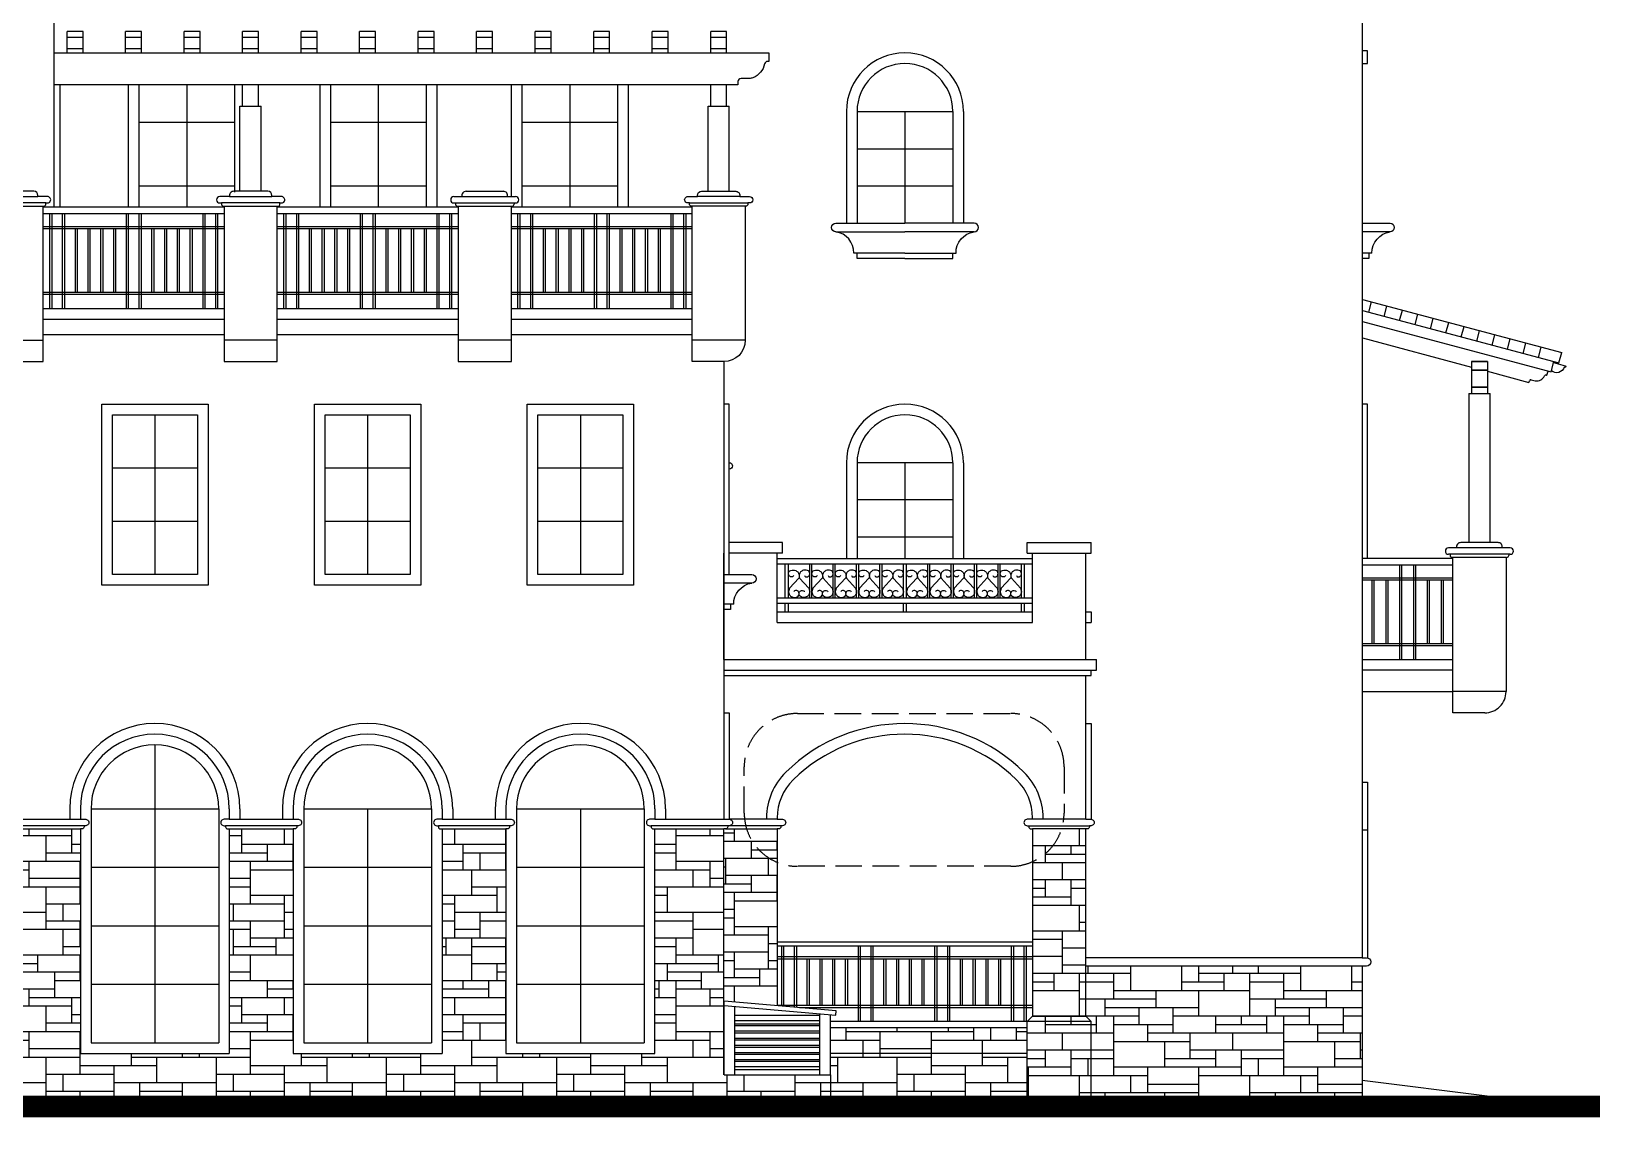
# Model space of a CAD drawing. Extents: x -34815 to 81416, y -425322 to 67478.
# Drawn here: x 20912 to 35754, y -340615 to -330415 of the extents above; entities that cross this region are included whole.
import ezdxf

# ---------------------------------------------------------------- set-up
doc = ezdxf.new("R2010")
doc.units = 0
doc.header["$LTSCALE"] = 1000
doc.header["$MEASUREMENT"] = 0
doc.linetypes.add('DASH', pattern=[0.35, 0.25, -0.1])
for name, color, linetype in [('PUB_HATCH', 8, 'Continuous'), ('STAIR', 4, 'Continuous'), ('WINDOW', 4, 'Continuous')]:
    doc.layers.add(name, color=color, linetype=linetype)
doc.layers.add('WALL', color=2, linetype='Continuous', lineweight=25)
pattern_1 = [(7e-15, (200683, -300142.8), (0, 1600), [1200, -400]), (7e-15, (200683, -300062.8), (0, 1600), [-480, 480, -240, 400]), (7e-15, (200683, -299982.8), (0, 1600), [-720, 880]), (7e-15, (200683, -299902.8), (0, 1600), [720, -880]), (7e-15, (200683, -299822.8), (0, 1600), [-320, 1280]), (7e-15, (200683, -299742.8), (0, 1600), [560, -400, 480, -160]), (7e-15, (201243, -299662.8), (0, 1600), [1280, -320]), (7e-15, (200603, -299582.8), (0, 1600), [880, -720]), (7e-15, (200363, -299502.8), (0, 1600), [720, -880]), (7e-15, (200683, -299422.8), (0, 1600), [1280, -320]), (7e-15, (200683, -299342.8), (0, 1600), [-640, 400, -240, 320]), (7e-15, (201483, -299262.8), (0, 1600), [960, -640]), (7e-15, (200843, -299182.8), (0, 1600), [640, -320, 240, -400]), (7e-15, (201163, -299102.8), (0, 1600), [640, -240, 400, -320]), (7e-15, (201803, -299022.8), (0, 1600), [960, -640]), (7e-15, (201163, -298942.8), (0, 1600), [640, -960]), (7e-15, (201483, -298862.8), (0, 1600), [720, -880]), (7e-15, (201483, -298782.8), (0, 1600), [-480, 1120]), (7e-15, (201003, -298702.8), (0, 1600), [480, -1120]), (7e-15, (201483, -298622.8), (0, 1600), [1120, -480]), (90, (200683, -299502.8), (-1600, 1e-13), [240, -640, 560, -160]), (90, (200843, -299422.8), (-1600, 1e-13), [400, -240, 160, -800]), (90, (200923, -299742.8), (-1600, 1e-13), [160, -1440]), (90, (201003, -299902.8), (-1600, 1e-13), [160, -960, 240, -240]), (90, (201083, -299582.8), (-1600, 1e-13), [160, -1440]), (90, (201163, -300142.8), (-1600, 1e-13), [240, -720, 400, -240]), (90, (201243, -299822.8), (-1600, 1e-13), [240, -1360]), (90, (201323, -299422.8), (-1600, 1e-13), [240, -80, 160, -1120]), (90, (201403, -300062.8), (-1600, 1e-13), [240, -1360]), (90, (201483, -299662.8), (-1600, 1e-13), [240, -80, 240, -160, 400, -480]), (90, (201643, -299662.8), (-1600, 1e-13), [-1120, 160, -160, 160]), (90, (201723, -299422.8), (-1600, 1e-13), [160, -1440]), (90, (201803, -299982.8), (-1600, 1e-13), [160, -560, 400, -480]), (90, (201883, -299742.8), (-1600, 1e-13), [80, -1040, 240, -240]), (90, (201963, -299662.8), (-1600, 1e-13), [400, -400, 240, -560]), (90, (202043, -299262.8), (-1600, 1e-13), [240, -400, 160, -800]), (90, (202123, -299822.8), (-1600, 1e-13), [160, -1440]), (90, (202203, -299662.8), (-1600, 1e-13), [160, -480, 240, -720])]

# ---------------------------------------------------------------- blocks, each defined once
blk = doc.blocks.new('ERSG')
at = {"layer": 'WALL'}
for points in [[(172770, 36534), (173770, 36534), (173770, 34834), (172770, 34834)], [(172870, 36434), (173670, 36434), (173670, 34934), (172870, 34934)]]:
    blk.add_lwpolyline(points, close=True, dxfattribs=at)
at = {"layer": 'WINDOW'}
for p, q in [((173270, 36434), (173270, 34934)), ((173670, 35934), (172870, 35934)), ((172870, 35434), (173670, 35434))]:
    blk.add_line(p, q, dxfattribs=at)
blk = doc.blocks.new('gfdrewtwe')
at = {"layer": 'WALL'}
for p, q in [((12225, 35799), (12805, 35799)), ((12340, 35849), (12690, 35849)), ((12225, 35739), (12805, 35739)), ((12240, 35739), (12240, 35729)), ((12260, 35709), (12770, 35709)), ((12265, 35709), (12265, 34249)), ((12765, 34249), (12765, 35709)), ((12790, 35739), (12790, 35729)), ((12765, 34449), (12265, 34449)), ((12265, 34249), (12765, 34249))]:
    blk.add_line(p, q, dxfattribs=at)
for centre, radius, start, end in [((12225, 35769), 30, 90, 270), ((12340, 35809), 40, 90, 194.4775), ((12690, 35809), 40, 345.5225, 90), ((12805, 35769), 30, 270, 90), ((12260, 35729), 20, 180, 270), ((12770, 35729), 20, 270, 0)]:
    blk.add_arc(centre, radius, start, end, dxfattribs=at)
blk = doc.blocks.new('GFDSGFD')
for p, q in [((56759, -7683), (56609, -7683)), ((56609, -7883), (56609, -7683)), ((56759, -7883), (56759, -7683)), ((56609, -7736), (56759, -7736)), ((56609, -7843), (56759, -7843))]:
    blk.add_line(p, q)
blk = doc.blocks.new('GTEWR')
at = {"layer": 'STAIR'}
for p, q in [((-29099, -16673), (-27225, -17173)), ((-29039, -16793), (-29013, -16696)), ((-28894, -16832), (-28868, -16735)), ((-29099, -16777), (-27251, -17270)), ((-29099, -16880), (-27325, -17353)), ((-28749, -16870), (-28723, -16774)), ((-28604, -16909), (-28578, -16812)), ((-28459, -16948), (-28433, -16851)), ((-28314, -16986), (-28288, -16890)), ((-29099, -17033), (-28074, -17308)), ((-28169, -17025), (-28143, -16928)), ((-28024, -17064), (-27998, -16967)), ((-27879, -17102), (-27853, -17006)), ((-27734, -17141), (-27709, -17044)), ((-27589, -17180), (-27564, -17083)), ((-27444, -17218), (-27419, -17122)), ((-27251, -17270), (-27225, -17173)), ((-28074, -17257), (-27924, -17257)), ((-28074, -17257), (-28074, -17557)), ((-27924, -17257), (-28074, -17257)), ((-28074, -17337), (-27924, -17337)), ((-27924, -17337), (-28074, -17337)), ((-27924, -17257), (-27924, -17557)), ((-27924, -17348), (-27533, -17453)), ((-27365, -17384), (-27354, -17346)), ((-27325, -17353), (-27299, -17257)), ((-28074, -17497), (-27924, -17497)), ((-27924, -17497), (-28074, -17497)), ((-27533, -17453), (-27529, -17439)), ((-27511, -17428), (-27475, -17438)), ((-27369, -17383), (-27365, -17384)), ((-28099, -17557), (-28099, -18957)), ((-28099, -17557), (-27899, -17557)), ((-27899, -18957), (-27899, -17557)), ((-27824, -18957), (-28174, -18957)), ((-27709, -19007), (-28289, -19007)), ((-27709, -19067), (-28289, -19067)), ((-28274, -19067), (-28274, -19077)), ((-27744, -19097), (-28254, -19097)), ((-28249, -20557), (-28249, -19097)), ((-27749, -19097), (-27749, -20357)), ((-27724, -19067), (-27724, -19077)), ((-29099, -20057), (-28249, -20057)), ((-28249, -20157), (-29099, -20157)), ((-29099, -20357), (-28249, -20357)), ((-27749, -20357), (-28249, -20357)), ((-27949, -20557), (-28249, -20557))]:
    blk.add_line(p, q, dxfattribs=at)
blk.add_lwpolyline([(-27302, -17266), (-27192, -17296, -0.876976), (-27194, -17311), (-27202, -17309, -0.53627), (-27322, -17343, 2.428013)], format="xyb", dxfattribs=at)
for centre, radius, start, end in [((-27515, -17442), 15, 75, 165), ((-27463, -17353), 85.7, 262.1778, 333.6727), ((-27373, -17398), 15, 75, 152.7854), ((-28174, -18997), 40, 90, 194.4775), ((-27824, -18997), 40, 345.5225, 90), ((-28289, -19037), 30, 90, 270), ((-28254, -19077), 20, 180, 270), ((-27744, -19077), 20, 270, 0), ((-27709, -19037), 30, 270, 90), ((-27949, -20357), 200, 270, 0.0036)]:
    blk.add_arc(centre, radius, start, end, dxfattribs=at)
blk = doc.blocks.new('REW')
at = {"layer": 'WINDOW'}
for p, q in [((-107664, 35915), (-107924, 35915)), ((-107924, 35835), (-107664, 35835)), ((-107754, 35635), (-107724, 35635)), ((-107724, 35635), (-107724, 35585)), ((-107724, 35635), (-107664, 35635)), ((-107724, 35585), (-107664, 35585)), ((-107664, 35585), (-107664, 35585))]:
    blk.add_line(p, q, dxfattribs=at)
for centre, radius, start, end in [((-107924, 35875), 40, 90, 270), ((-107954, 35637), 200, 359.3523, 81.3768)]:
    blk.add_arc(centre, radius, start, end, dxfattribs=at)
blk = doc.blocks.new('rtew')
at = {"layer": 'WALL'}
for p, q in [((-503, -16318), (-103, -16318)), ((-28, -16378), (-578, -16378)), ((-553, -16408), (-53, -16408)), ((-53, -17668), (-553, -17668))]:
    blk.add_line(p, q, dxfattribs=at)
blk.add_lwpolyline([(-553, -17868), (-53, -17868), (-53, -16408), (-48, -16408, 0.41424), (-28, -16388), (-28, -16378), (-13, -16378, 1.047767), (-16, -16318), (-103, -16318), (-103, -16308, 0.414171), (-143, -16268), (-203, -16268), (-403, -16268), (-463, -16268, 0.414214), (-503, -16308), (-503, -16318), (-593, -16318, 1), (-593, -16378), (-578, -16378), (-578, -16388, 0.414214), (-558, -16408), (-553, -16408), (-553, -17868)], format="xyb", dxfattribs=at)
blk = doc.blocks.new('tges')
at = {"layer": 'WALL'}
for p, q in [((97, -16318), (497, -16318)), ((572, -16378), (22, -16378)), ((47, -16408), (547, -16408)), ((47, -17668), (547, -17668))]:
    blk.add_line(p, q, dxfattribs=at)
blk.add_lwpolyline([(197, -16268), (137, -16268, 0.414214), (97, -16308), (97, -16318), (7, -16318, 1), (7, -16378), (22, -16378), (22, -16388, 0.414214), (42, -16408), (47, -16408), (47, -17568), (47, -17668, 0.414046), (247, -17868), (547, -17868), (547, -16408), (552, -16408, 0.41424), (572, -16388), (572, -16378), (587, -16378, 1.047767), (584, -16318), (497, -16318), (497, -16308, 0.414171), (457, -16268), (397, -16268), (197, -16268)], format="xyb", dxfattribs=at)
blk = doc.blocks.new('er')
at = {"layer": 'STAIR'}
for p, q in [((-234578, -160987), (-235428, -160987)), ((-235428, -161047), (-234578, -161047)), ((-235428, -161167), (-234578, -161167)), ((-235079, -161047), (-235079, -161937)), ((-235059, -161047), (-235059, -161937)), ((-234949, -161047), (-234949, -161937)), ((-234929, -161047), (-234929, -161937)), ((-235428, -161187), (-234578, -161187)), ((-235339, -161187), (-235339, -161787)), ((-235319, -161187), (-235319, -161787)), ((-235209, -161187), (-235209, -161787)), ((-235189, -161187), (-235189, -161787)), ((-234819, -161187), (-234819, -161787)), ((-234799, -161187), (-234799, -161787)), ((-234689, -161187), (-234689, -161787)), ((-234669, -161187), (-234669, -161787)), ((-234578, -161787), (-235428, -161787)), ((-234578, -161807), (-235428, -161807))]:
    blk.add_line(p, q, dxfattribs=at)
blk = doc.blocks.new('GTEDTR')
for p, q in [((130315, -202467), (130315, -204667)), ((131515, -202467), (131515, -204667)), ((130315, -204667), (131515, -204667))]:
    blk.add_line(p, q)
blk.add_arc((130915, -202467), 600, 0, 180)
at = {"layer": 'WINDOW'}
for p, q in [((130315, -202467), (131515, -202467)), ((130915, -202467), (130915, -204667)), ((130315, -203017), (131515, -203017)), ((130315, -203567), (131515, -203567)), ((130315, -204117), (131515, -204117))]:
    blk.add_line(p, q, dxfattribs=at)
blk = doc.blocks.new('t')
for p, q in [((-43074, -84193), (-43074, -83541)), ((-42974, -84193), (-42974, -83550)), ((-42174, -84193), (-42174, -83620)), ((-42074, -84193), (-42074, -83629))]:
    blk.add_line(p, q)
at = {"layer": 'WALL'}
blk.add_lwpolyline([(-43074, -84193), (-42074, -84193), (-42074, -84393)], dxfattribs=at)
at = {"layer": 'WINDOW'}
for p, q in [((-42021, -83593), (-43074, -83501)), ((-43074, -83541), (-43074, -83501)), ((-43074, -83541), (-42024, -83633)), ((-42974, -83633), (-42174, -83633)), ((-42974, -83682), (-42174, -83682)), ((-42024, -83633), (-42021, -83593)), ((-42974, -83714), (-42174, -83714)), ((-42974, -83731), (-42174, -83731)), ((-42974, -83781), (-42174, -83781)), ((-42974, -83798), (-42174, -83798)), ((-42974, -83848), (-42174, -83848)), ((-42974, -83865), (-42174, -83865)), ((-42974, -83915), (-42174, -83915)), ((-42974, -83932), (-42174, -83932)), ((-42974, -83982), (-42174, -83982)), ((-42974, -83999), (-42174, -83999)), ((-42974, -84049), (-42174, -84049)), ((-42974, -84066), (-42174, -84066)), ((-42974, -84116), (-42174, -84116)), ((-42974, -84143), (-42174, -84143))]:
    blk.add_line(p, q, dxfattribs=at)

msp = doc.modelspace()

# ---------------------------------------------------------------- hatches: boundary and pattern name
at = {"layer": 'PUB_HATCH'}
h = msp.add_hatch(dxfattribs=at)
h.set_pattern_fill('文化石01', color=256, scale=100, style=0)
h.set_pattern_definition([(7e-15, (159769, -151009.4), (0, 1600), [1200, -400]), (7e-15, (159769, -150929.4), (0, 1600), [-480, 480, -240, 400]), (7e-15, (159769, -150849.4), (0, 1600), [-720, 880]), (7e-15, (159769, -150769.4), (0, 1600), [720, -880]), (7e-15, (159769, -150689.4), (0, 1600), [-320, 1280]), (7e-15, (159769, -150609.4), (0, 1600), [560, -400, 480, -160]), (7e-15, (160329, -150529.4), (0, 1600), [1280, -320]), (7e-15, (159689, -150449.4), (0, 1600), [880, -720]), (7e-15, (159449, -150369.4), (0, 1600), [720, -880]), (7e-15, (159769, -150289.4), (0, 1600), [1280, -320]), (7e-15, (159769, -150209.4), (0, 1600), [-640, 400, -240, 320]), (7e-15, (160569, -150129.4), (0, 1600), [960, -640]), (7e-15, (159929, -150049.4), (0, 1600), [640, -320, 240, -400]), (7e-15, (160249, -149969.4), (0, 1600), [640, -240, 400, -320]), (7e-15, (160889, -149889.4), (0, 1600), [960, -640]), (7e-15, (160249, -149809.4), (0, 1600), [640, -960]), (7e-15, (160569, -149729.4), (0, 1600), [720, -880]), (7e-15, (160569, -149649.4), (0, 1600), [-480, 1120]), (7e-15, (160089, -149569.4), (0, 1600), [480, -1120]), (7e-15, (160569, -149489.4), (0, 1600), [1120, -480]), (90, (159769, -150369.4), (-1600, 1e-13), [240, -640, 560, -160]), (90, (159929, -150289.4), (-1600, 1e-13), [400, -240, 160, -800]), (90, (160009, -150609.4), (-1600, 1e-13), [160, -1440]), (90, (160089, -150769.4), (-1600, 1e-13), [160, -960, 240, -240]), (90, (160169, -150449.4), (-1600, 1e-13), [160, -1440]), (90, (160249, -151009.4), (-1600, 1e-13), [240, -720, 400, -240]), (90, (160329, -150689.4), (-1600, 1e-13), [240, -1360]), (90, (160409, -150289.4), (-1600, 1e-13), [240, -80, 160, -1120]), (90, (160489, -150929.4), (-1600, 1e-13), [240, -1360]), (90, (160569, -150529.4), (-1600, 1e-13), [240, -80, 240, -160, 400, -480]), (90, (160729, -150529.4), (-1600, 1e-13), [-1120, 160, -160, 160]), (90, (160809, -150289.4), (-1600, 1e-13), [160, -1440]), (90, (160889, -150849.4), (-1600, 1e-13), [160, -560, 400, -480]), (90, (160969, -150609.4), (-1600, 1e-13), [80, -1040, 240, -240]), (90, (161049, -150529.4), (-1600, 1e-13), [400, -400, 240, -560]), (90, (161129, -150129.4), (-1600, 1e-13), [240, -400, 160, -800]), (90, (161209, -150689.4), (-1600, 1e-13), [160, -1440]), (90, (161289, -150529.4), (-1600, 1e-13), [160, -480, 240, -720])])
h.paths.add_polyline_path([(20721, -340415), (30271, -340415), (30271, -339775), (28421, -339775), (28421, -340215), (27421, -340215), (27421, -337905), (26771, -337905), (26771, -340015), (25371, -340015), (25371, -337905), (24771, -337905), (24771, -340015), (23371, -340015), (23371, -337905), (22771, -337905), (22771, -340015), (21371, -340015), (21371, -337905), (20721, -337905)])
h = msp.add_hatch(dxfattribs=at)
h.set_pattern_fill('文化石01', color=256, scale=100, style=0)
h.set_pattern_definition([(7e-15, (-54881.8, -191301.5), (0, 1600), [1200, -400]), (7e-15, (-54881.8, -191221.5), (0, 1600), [-480, 480, -240, 400]), (7e-15, (-54881.8, -191141.5), (0, 1600), [-720, 880]), (7e-15, (-54881.8, -191061.5), (0, 1600), [720, -880]), (7e-15, (-54881.8, -190981.5), (0, 1600), [-320, 1280]), (7e-15, (-54881.8, -190901.5), (0, 1600), [560, -400, 480, -160]), (7e-15, (-54321.8, -190821.5), (0, 1600), [1280, -320]), (7e-15, (-54961.8, -190741.5), (0, 1600), [880, -720]), (7e-15, (-55201.8, -190661.5), (0, 1600), [720, -880]), (7e-15, (-54881.8, -190581.5), (0, 1600), [1280, -320]), (7e-15, (-54881.8, -190501.5), (0, 1600), [-640, 400, -240, 320]), (7e-15, (-54081.8, -190421.5), (0, 1600), [960, -640]), (7e-15, (-54721.8, -190341.5), (0, 1600), [640, -320, 240, -400]), (7e-15, (-54401.8, -190261.5), (0, 1600), [640, -240, 400, -320]), (7e-15, (-53761.8, -190181.5), (0, 1600), [960, -640]), (7e-15, (-54401.8, -190101.5), (0, 1600), [640, -960]), (7e-15, (-54081.8, -190021.5), (0, 1600), [720, -880]), (7e-15, (-54081.8, -189941.5), (0, 1600), [-480, 1120]), (7e-15, (-54561.8, -189861.5), (0, 1600), [480, -1120]), (7e-15, (-54081.8, -189781.5), (0, 1600), [1120, -480]), (90, (-54881.8, -190661.5), (-1600, 1e-13), [240, -640, 560, -160]), (90, (-54721.8, -190581.5), (-1600, 1e-13), [400, -240, 160, -800]), (90, (-54641.8, -190901.5), (-1600, 1e-13), [160, -1440]), (90, (-54561.8, -191061.5), (-1600, 1e-13), [160, -960, 240, -240]), (90, (-54481.8, -190741.5), (-1600, 1e-13), [160, -1440]), (90, (-54401.8, -191301.5), (-1600, 1e-13), [240, -720, 400, -240]), (90, (-54321.8, -190981.5), (-1600, 1e-13), [240, -1360]), (90, (-54241.8, -190581.5), (-1600, 1e-13), [240, -80, 160, -1120]), (90, (-54161.8, -191221.5), (-1600, 1e-13), [240, -1360]), (90, (-54081.8, -190821.5), (-1600, 1e-13), [240, -80, 240, -160, 400, -480]), (90, (-53921.8, -190821.5), (-1600, 1e-13), [-1120, 160, -160, 160]), (90, (-53841.8, -190581.5), (-1600, 1e-13), [160, -1440]), (90, (-53761.8, -191141.5), (-1600, 1e-13), [160, -560, 400, -480]), (90, (-53681.8, -190901.5), (-1600, 1e-13), [80, -1040, 240, -240]), (90, (-53601.8, -190821.5), (-1600, 1e-13), [400, -400, 240, -560]), (90, (-53521.8, -190421.5), (-1600, 1e-13), [240, -400, 160, -800]), (90, (-53441.8, -190981.5), (-1600, 1e-13), [160, -1440]), (90, (-53361.8, -190821.5), (-1600, 1e-13), [160, -480, 240, -720])])
h.paths.add_polyline_path([(27421, -337905), (27921, -337905), (27921, -339567), (27421, -339523)])
h = msp.add_hatch(dxfattribs=at)
h.set_pattern_fill('文化石01', color=256, scale=100, style=0)
h.set_pattern_definition(pattern_1)
h.paths.add_polyline_path([(30821, -339665), (30821, -337905), (30321, -337905), (30321, -339665), (30271, -339715), (30271, -340415), (30871, -340415), (30871, -339715)])
h = msp.add_hatch(dxfattribs=at)
h.set_pattern_fill('文化石01', color=256, scale=100, style=0)
h.set_pattern_definition(pattern_1)
h.paths.add_polyline_path([(30821, -339195), (30821, -339665), (30871, -339715), (30871, -340415), (33421, -340415), (33421, -339195)])

# ---------------------------------------------------------------- linework, layer by layer
for p, q in [((33421, -330045), (33421, -339115)), ((22896, -331115), (22896, -330915)), ((23046, -331115), (23046, -330915)), ((27296, -331115), (27296, -330915)), ((27446, -331115), (27446, -330915)), ((22871, -331915), (22871, -331115)), ((22871, -331115), (23071, -331115)), ((23071, -331915), (23071, -331115)), ((27271, -331915), (27271, -331115)), ((27271, -331115), (27471, -331115)), ((27471, -331915), (27471, -331115)), ((28572, -331165), (28572, -332215)), ((28672, -331165), (28672, -332215)), ((29572, -331165), (29572, -332215)), ((29672, -331165), (29672, -332215)), ((28472, -332295), (29122, -332295)), ((29772, -332295), (29122, -332295)), ((29122, -332495), (28672, -332495)), ((29122, -332495), (29572, -332495)), ((21021, -333015), (22721, -333015)), ((23221, -333015), (24921, -333015)), ((25421, -333015), (27121, -333015)), ((21021, -333115), (22721, -333115)), ((23221, -333115), (24921, -333115)), ((25421, -333115), (27121, -333115)), ((28572, -334465), (28572, -335365)), ((28672, -334465), (28672, -335365)), ((29572, -334465), (29572, -335365)), ((29672, -334465), (29672, -335365)), ((21471, -337715), (21471, -339915)), ((22671, -337715), (22671, -339915)), ((33421, -339115), (30821, -339115)), ((33421, -339195), (30821, -339195)), ((33421, -339195), (33421, -340415)), ((30271, -339715), (28421, -339715)), ((30271, -339775), (28421, -339775)), ((21471, -339915), (22671, -339915)), ((30271, -340015), (28421, -340015)), ((11870, -340415), (35654, -340415))]:
    msp.add_line(p, q)
for points in [[(21121, -330615), (27841, -330615), (27841, -330695), (27832, -330695, 0.353065), (27803, -330719, -0.250624), (27693, -330848, -0.094114), (27656, -330855), (27581, -330855, 0.414214), (27551, -330885), (27551, -330915), (21121, -330915)], [(29122, -332545), (28672, -332545), (28672, -332495), (28642, -332495, 0.374006), (28472, -332295, -1), (28472, -332215), (29122, -332215)], [(29122, -332545), (29572, -332545), (29572, -332495), (29602, -332495, -0.374006), (29772, -332295, 1), (29772, -332215), (29122, -332215)], [(33421, -339115), (33461, -339115, -1), (33461, -339195), (33421, -339195)]]:
    msp.add_lwpolyline(points, format="xyb")
for points in [[(22721, -333265), (21021, -333265)], [(24921, -333265), (23221, -333265)], [(27121, -333265), (25421, -333265)]]:
    msp.add_lwpolyline(points)
at = {"linetype": 'DASH'}
msp.add_lwpolyline([(28111, -336821), (30118, -336821, -0.414214), (30618, -337321), (30618, -337756, -0.414214), (30118, -338256), (28111, -338256, -0.414214), (27611, -337756), (27611, -337321, -0.414214)], format="xyb", close=True, dxfattribs=at)
at = {"const_width": 200}
msp.add_lwpolyline([(11870, -340515), (35654, -340515)], dxfattribs=at)
for centre, radius in [((29122, -331165), 550), ((29122, -331165), 450), ((29122, -334465), 550), ((29122, -334465), 450), ((22071, -337715), 600)]:
    msp.add_arc(centre, radius, 0, 180)
at = {"layer": 'STAIR'}
for p, q in [((21821, -330915), (21821, -332065)), ((21921, -330915), (21921, -332065)), ((21921, -330915), (21921, -332065)), ((22821, -330915), (22821, -331924)), ((22821, -330915), (22821, -331924)), ((23621, -330915), (23621, -332065)), ((23721, -330915), (23721, -332065)), ((23721, -330915), (23721, -332065)), ((24621, -330915), (24621, -332065)), ((24721, -330915), (24721, -332065)), ((25421, -330915), (25421, -331965)), ((25521, -330915), (25521, -332065)), ((25521, -330915), (25521, -332065)), ((26421, -330915), (26421, -332065)), ((26521, -330915), (26521, -332065)), ((22721, -332065), (21021, -332065)), ((21021, -332125), (22721, -332125)), ((21081, -332125), (21081, -333015)), ((21101, -332125), (21101, -333015)), ((21201, -332125), (21201, -333015)), ((21221, -332125), (21221, -333015)), ((21801, -332125), (21801, -333015)), ((21821, -332125), (21821, -333015)), ((21921, -332125), (21921, -333015)), ((21941, -332125), (21941, -333015)), ((22521, -332125), (22521, -333015)), ((22541, -332125), (22541, -333015)), ((22641, -332125), (22641, -333015)), ((22661, -332125), (22661, -333015)), ((24921, -332065), (23221, -332065)), ((23221, -332125), (24921, -332125)), ((23281, -332125), (23281, -333015)), ((23301, -332125), (23301, -333015)), ((23401, -332125), (23401, -333015)), ((23421, -332125), (23421, -333015)), ((24001, -332125), (24001, -333015)), ((24021, -332125), (24021, -333015)), ((24121, -332125), (24121, -333015)), ((24141, -332125), (24141, -333015)), ((24721, -332125), (24721, -333015)), ((24741, -332125), (24741, -333015)), ((24841, -332125), (24841, -333015)), ((24861, -332125), (24861, -333015)), ((27121, -332065), (25421, -332065)), ((25421, -332125), (27121, -332125)), ((25481, -332125), (25481, -333015)), ((25501, -332125), (25501, -333015)), ((25601, -332125), (25601, -333015)), ((25621, -332125), (25621, -333015)), ((26201, -332125), (26201, -333015)), ((26221, -332125), (26221, -333015)), ((26321, -332125), (26321, -333015)), ((26341, -332125), (26341, -333015)), ((26921, -332125), (26921, -333015)), ((26941, -332125), (26941, -333015)), ((27041, -332125), (27041, -333015)), ((27061, -332125), (27061, -333015)), ((21021, -332245), (22721, -332245)), ((21021, -332265), (22721, -332265)), ((21321, -332265), (21321, -332865)), ((21341, -332265), (21341, -332865)), ((21441, -332265), (21441, -332865)), ((21461, -332265), (21461, -332865)), ((21561, -332265), (21561, -332865)), ((21581, -332265), (21581, -332865)), ((21681, -332265), (21681, -332865)), ((21701, -332265), (21701, -332865)), ((22041, -332265), (22041, -332865)), ((22061, -332265), (22061, -332865)), ((22161, -332265), (22161, -332865)), ((22181, -332265), (22181, -332865)), ((22281, -332265), (22281, -332865)), ((22301, -332265), (22301, -332865)), ((22401, -332265), (22401, -332865)), ((22421, -332265), (22421, -332865)), ((23221, -332245), (24921, -332245)), ((23221, -332265), (24921, -332265)), ((23521, -332265), (23521, -332865)), ((23541, -332265), (23541, -332865)), ((23641, -332265), (23641, -332865)), ((23661, -332265), (23661, -332865)), ((23761, -332265), (23761, -332865)), ((23781, -332265), (23781, -332865)), ((23881, -332265), (23881, -332865)), ((23901, -332265), (23901, -332865)), ((24241, -332265), (24241, -332865)), ((24261, -332265), (24261, -332865)), ((24361, -332265), (24361, -332865)), ((24381, -332265), (24381, -332865)), ((24481, -332265), (24481, -332865)), ((24501, -332265), (24501, -332865)), ((24601, -332265), (24601, -332865)), ((24621, -332265), (24621, -332865)), ((25421, -332245), (27121, -332245)), ((25421, -332265), (27121, -332265)), ((25721, -332265), (25721, -332865)), ((25741, -332265), (25741, -332865)), ((25841, -332265), (25841, -332865)), ((25861, -332265), (25861, -332865)), ((25961, -332265), (25961, -332865)), ((25981, -332265), (25981, -332865)), ((26081, -332265), (26081, -332865)), ((26101, -332265), (26101, -332865)), ((26441, -332265), (26441, -332865)), ((26461, -332265), (26461, -332865)), ((26561, -332265), (26561, -332865)), ((26581, -332265), (26581, -332865)), ((26681, -332265), (26681, -332865)), ((26701, -332265), (26701, -332865)), ((26801, -332265), (26801, -332865)), ((26821, -332265), (26821, -332865)), ((22721, -332865), (21021, -332865)), ((22721, -332885), (21021, -332885)), ((24921, -332865), (23221, -332865)), ((24921, -332885), (23221, -332885)), ((27121, -332865), (25421, -332865)), ((27121, -332885), (25421, -332885)), ((27921, -335365), (30321, -335365)), ((27921, -335415), (30321, -335415)), ((27997, -335735), (27997, -335415)), ((28027, -335735), (28027, -335415)), ((28227, -335735), (28227, -335415)), ((28247, -335735), (28247, -335415)), ((28447, -335735), (28447, -335415)), ((28467, -335735), (28467, -335415)), ((28667, -335735), (28667, -335415)), ((28687, -335735), (28687, -335415)), ((28887, -335735), (28887, -335415)), ((28907, -335735), (28907, -335415)), ((29107, -335735), (29107, -335415)), ((29137, -335735), (29137, -335415)), ((29337, -335735), (29337, -335415)), ((29357, -335735), (29357, -335415)), ((29557, -335735), (29557, -335415)), ((29577, -335735), (29577, -335415)), ((29777, -335735), (29777, -335415)), ((29797, -335735), (29797, -335415)), ((29997, -335735), (29997, -335415)), ((30017, -335735), (30017, -335415)), ((30217, -335735), (30217, -335415)), ((30247, -335735), (30247, -335415)), ((27921, -335735), (30321, -335735)), ((27921, -335785), (30321, -335785)), ((27997, -335865), (27997, -335785)), ((28027, -335865), (28027, -335785)), ((29107, -335865), (29107, -335785)), ((29137, -335865), (29137, -335785)), ((30217, -335865), (30217, -335785)), ((30247, -335865), (30247, -335785)), ((27921, -335865), (30321, -335865)), ((27921, -338965), (30321, -338965)), ((27921, -339005), (30321, -339005)), ((27921, -339105), (30321, -339105)), ((27961, -339005), (27961, -339570)), ((27981, -339005), (27981, -339572)), ((28081, -339005), (28081, -339581)), ((28101, -339005), (28101, -339583)), ((28681, -339005), (28681, -339715)), ((28701, -339005), (28701, -339715)), ((28801, -339005), (28801, -339715)), ((28821, -339005), (28821, -339715)), ((29401, -339005), (29401, -339715)), ((29421, -339005), (29421, -339715)), ((29521, -339005), (29521, -339715)), ((29541, -339005), (29541, -339715)), ((30121, -339005), (30121, -339715)), ((30141, -339005), (30141, -339715)), ((30241, -339005), (30241, -339715)), ((30261, -339005), (30261, -339715)), ((27921, -339125), (30321, -339125)), ((28201, -339125), (28201, -339565)), ((28221, -339125), (28221, -339565)), ((28321, -339125), (28321, -339565)), ((28341, -339125), (28341, -339565)), ((28441, -339125), (28441, -339565)), ((28461, -339125), (28461, -339565)), ((28561, -339125), (28561, -339565)), ((28581, -339125), (28581, -339565)), ((28921, -339125), (28921, -339565)), ((28941, -339125), (28941, -339565)), ((29041, -339125), (29041, -339565)), ((29061, -339125), (29061, -339565)), ((29161, -339125), (29161, -339565)), ((29181, -339125), (29181, -339565)), ((29281, -339125), (29281, -339565)), ((29301, -339125), (29301, -339565)), ((29641, -339125), (29641, -339565)), ((29661, -339125), (29661, -339565)), ((29761, -339125), (29761, -339565)), ((29781, -339125), (29781, -339565)), ((29881, -339125), (29881, -339565)), ((29901, -339125), (29901, -339565)), ((30001, -339125), (30001, -339565)), ((30021, -339125), (30021, -339565)), ((30321, -339565), (27921, -339565)), ((30321, -339585), (28132, -339585))]:
    msp.add_line(p, q, dxfattribs=at)
for points in [[(28076, -335526, -0.151768), (28068, -335536, -0.28797), (28039, -335532, -0.216067), (28027, -335506, -0.327092), (28049, -335477, -0.174853), (28097, -335479, -0.150941), (28118, -335497, -0.144945), (28128, -335526, -0.086621), (28123, -335548), (28036, -335645, 0.020682), (28029, -335664, 0.153364), (28030, -335691, 0.109649), (28047, -335718, 0.151234), (28076, -335730, 0.129737), (28109, -335726, 0.187558), (28125, -335710, 0.189733), (28126, -335685, 0.247095), (28105, -335666, 0.235112), (28085, -335669, 0.084885), (28079, -335677, 1.56974)], [(28179, -335526, 0.151768), (28187, -335536, 0.28797), (28216, -335532, 0.216067), (28227, -335506, 0.327092), (28206, -335477, 0.174853), (28158, -335479, 0.150941), (28137, -335497, 0.144945), (28127, -335526, 0.086621), (28132, -335548), (28218, -335645, -0.020682), (28225, -335664, -0.153364), (28225, -335691, -0.109649), (28208, -335718, -0.151234), (28179, -335730, -0.129737), (28146, -335726, -0.187558), (28129, -335710, -0.189733), (28129, -335685, -0.247095), (28149, -335666, -0.235112), (28170, -335669, -0.084885), (28176, -335677, -1.56974)], [(28296, -335526, -0.151768), (28288, -335536, -0.28797), (28259, -335532, -0.216067), (28247, -335506, -0.327092), (28269, -335477, -0.174853), (28317, -335479, -0.150941), (28338, -335497, -0.144945), (28348, -335526, -0.086621), (28343, -335548), (28256, -335645, 0.020682), (28249, -335664, 0.153364), (28250, -335691, 0.109649), (28267, -335718, 0.151234), (28296, -335730, 0.129737), (28329, -335726, 0.187558), (28345, -335710, 0.189733), (28346, -335685, 0.247095), (28325, -335666, 0.235112), (28305, -335669, 0.084885), (28299, -335677, 1.56974)], [(28399, -335526, 0.151768), (28407, -335536, 0.28797), (28436, -335532, 0.216067), (28447, -335506, 0.327092), (28426, -335477, 0.174853), (28378, -335479, 0.150941), (28357, -335497, 0.144945), (28347, -335526, 0.086621), (28352, -335548), (28438, -335645, -0.020682), (28445, -335664, -0.153364), (28445, -335691, -0.109649), (28428, -335718, -0.151234), (28399, -335730, -0.129737), (28366, -335726, -0.187558), (28349, -335710, -0.189733), (28349, -335685, -0.247095), (28369, -335666, -0.235112), (28390, -335669, -0.084885), (28396, -335677, -1.56974)], [(28516, -335526, -0.151768), (28508, -335536, -0.28797), (28479, -335532, -0.216067), (28467, -335506, -0.327092), (28489, -335477, -0.174853), (28537, -335479, -0.150941), (28558, -335497, -0.144945), (28568, -335526, -0.086621), (28563, -335548), (28476, -335645, 0.020682), (28469, -335664, 0.153364), (28470, -335691, 0.109649), (28487, -335718, 0.151234), (28516, -335730, 0.129737), (28549, -335726, 0.187558), (28565, -335710, 0.189733), (28566, -335685, 0.247095), (28545, -335666, 0.235112), (28525, -335669, 0.084885), (28519, -335677, 1.56974)], [(28619, -335526, 0.151768), (28627, -335536, 0.28797), (28656, -335532, 0.216067), (28667, -335506, 0.327092), (28646, -335477, 0.174853), (28598, -335479, 0.150941), (28577, -335497, 0.144945), (28567, -335526, 0.086621), (28572, -335548), (28658, -335645, -0.020682), (28665, -335664, -0.153364), (28665, -335691, -0.109649), (28648, -335718, -0.151234), (28619, -335730, -0.129737), (28586, -335726, -0.187558), (28569, -335710, -0.189733), (28569, -335685, -0.247095), (28589, -335666, -0.235112), (28610, -335669, -0.084885), (28616, -335677, -1.56974)], [(28736, -335526, -0.151768), (28728, -335536, -0.28797), (28699, -335532, -0.216067), (28687, -335506, -0.327092), (28709, -335477, -0.174853), (28757, -335479, -0.150941), (28778, -335497, -0.144945), (28788, -335526, -0.086621), (28783, -335548), (28696, -335645, 0.020682), (28689, -335664, 0.153364), (28690, -335691, 0.109649), (28707, -335718, 0.151234), (28736, -335730, 0.129737), (28769, -335726, 0.187558), (28785, -335710, 0.189733), (28786, -335685, 0.247095), (28765, -335666, 0.235112), (28745, -335669, 0.084885), (28739, -335677, 1.56974)], [(28839, -335526, 0.151768), (28847, -335536, 0.28797), (28876, -335532, 0.216067), (28887, -335506, 0.327092), (28866, -335477, 0.174853), (28818, -335479, 0.150941), (28797, -335497, 0.144945), (28787, -335526, 0.086621), (28792, -335548), (28878, -335645, -0.020682), (28885, -335664, -0.153364), (28885, -335691, -0.109649), (28868, -335718, -0.151234), (28839, -335730, -0.129737), (28806, -335726, -0.187558), (28789, -335710, -0.189733), (28789, -335685, -0.247095), (28809, -335666, -0.235112), (28830, -335669, -0.084885), (28836, -335677, -1.56974)], [(28956, -335526, -0.151768), (28948, -335536, -0.28797), (28919, -335532, -0.216067), (28907, -335506, -0.327092), (28929, -335477, -0.174853), (28977, -335479, -0.150941), (28998, -335497, -0.144945), (29008, -335526, -0.086621), (29003, -335548), (28916, -335645, 0.020682), (28909, -335664, 0.153364), (28910, -335691, 0.109649), (28927, -335718, 0.151234), (28956, -335730, 0.129737), (28989, -335726, 0.187558), (29005, -335710, 0.189733), (29006, -335685, 0.247095), (28985, -335666, 0.235112), (28965, -335669, 0.084885), (28959, -335677, 1.56974)], [(29059, -335526, 0.151768), (29067, -335536, 0.28797), (29096, -335532, 0.216067), (29107, -335506, 0.327092), (29086, -335477, 0.174853), (29038, -335479, 0.150941), (29017, -335497, 0.144945), (29007, -335526, 0.086621), (29012, -335548), (29098, -335645, -0.020682), (29105, -335664, -0.153364), (29105, -335691, -0.109649), (29088, -335718, -0.151234), (29059, -335730, -0.129737), (29026, -335726, -0.187558), (29009, -335710, -0.189733), (29009, -335685, -0.247095), (29029, -335666, -0.235112), (29050, -335669, -0.084885), (29056, -335677, -1.56974)], [(29186, -335526, -0.151768), (29178, -335536, -0.28797), (29149, -335532, -0.216067), (29137, -335506, -0.327092), (29159, -335477, -0.174853), (29207, -335479, -0.150941), (29228, -335497, -0.144945), (29238, -335526, -0.086621), (29233, -335548), (29146, -335645, 0.020682), (29139, -335664, 0.153364), (29140, -335691, 0.109649), (29157, -335718, 0.151234), (29186, -335730, 0.129737), (29219, -335726, 0.187558), (29235, -335710, 0.189733), (29236, -335685, 0.247095), (29215, -335666, 0.235112), (29195, -335669, 0.084885), (29189, -335677, 1.56974)], [(29289, -335526, 0.151768), (29297, -335536, 0.28797), (29326, -335532, 0.216067), (29337, -335506, 0.327092), (29316, -335477, 0.174853), (29268, -335479, 0.150941), (29247, -335497, 0.144945), (29237, -335526, 0.086621), (29242, -335548), (29328, -335645, -0.020682), (29335, -335664, -0.153364), (29335, -335691, -0.109649), (29318, -335718, -0.151234), (29289, -335730, -0.129737), (29256, -335726, -0.187558), (29239, -335710, -0.189733), (29239, -335685, -0.247095), (29259, -335666, -0.235112), (29280, -335669, -0.084885), (29286, -335677, -1.56974)], [(29406, -335526, -0.151768), (29398, -335536, -0.28797), (29369, -335532, -0.216067), (29357, -335506, -0.327092), (29379, -335477, -0.174853), (29427, -335479, -0.150941), (29448, -335497, -0.144945), (29458, -335526, -0.086621), (29453, -335548), (29366, -335645, 0.020682), (29359, -335664, 0.153364), (29360, -335691, 0.109649), (29377, -335718, 0.151234), (29406, -335730, 0.129737), (29439, -335726, 0.187558), (29455, -335710, 0.189733), (29456, -335685, 0.247095), (29435, -335666, 0.235112), (29415, -335669, 0.084885), (29409, -335677, 1.56974)], [(29509, -335526, 0.151768), (29517, -335536, 0.28797), (29546, -335532, 0.216067), (29557, -335506, 0.327092), (29536, -335477, 0.174853), (29488, -335479, 0.150941), (29467, -335497, 0.144945), (29457, -335526, 0.086621), (29462, -335548), (29548, -335645, -0.020682), (29555, -335664, -0.153364), (29555, -335691, -0.109649), (29538, -335718, -0.151234), (29509, -335730, -0.129737), (29476, -335726, -0.187558), (29459, -335710, -0.189733), (29459, -335685, -0.247095), (29479, -335666, -0.235112), (29500, -335669, -0.084885), (29506, -335677, -1.56974)], [(29626, -335526, -0.151768), (29618, -335536, -0.28797), (29589, -335532, -0.216067), (29577, -335506, -0.327092), (29599, -335477, -0.174853), (29647, -335479, -0.150941), (29668, -335497, -0.144945), (29678, -335526, -0.086621), (29673, -335548), (29586, -335645, 0.020682), (29579, -335664, 0.153364), (29580, -335691, 0.109649), (29597, -335718, 0.151234), (29626, -335730, 0.129737), (29659, -335726, 0.187558), (29675, -335710, 0.189733), (29676, -335685, 0.247095), (29655, -335666, 0.235112), (29635, -335669, 0.084885), (29629, -335677, 1.56974)], [(29729, -335526, 0.151768), (29737, -335536, 0.28797), (29766, -335532, 0.216067), (29777, -335506, 0.327092), (29756, -335477, 0.174853), (29708, -335479, 0.150941), (29687, -335497, 0.144945), (29677, -335526, 0.086621), (29682, -335548), (29768, -335645, -0.020682), (29775, -335664, -0.153364), (29775, -335691, -0.109649), (29758, -335718, -0.151234), (29729, -335730, -0.129737), (29696, -335726, -0.187558), (29679, -335710, -0.189733), (29679, -335685, -0.247095), (29699, -335666, -0.235112), (29720, -335669, -0.084885), (29726, -335677, -1.56974)], [(29846, -335526, -0.151768), (29838, -335536, -0.28797), (29809, -335532, -0.216067), (29797, -335506, -0.327092), (29819, -335477, -0.174853), (29867, -335479, -0.150941), (29888, -335497, -0.144945), (29898, -335526, -0.086621), (29893, -335548), (29806, -335645, 0.020682), (29799, -335664, 0.153364), (29800, -335691, 0.109649), (29817, -335718, 0.151234), (29846, -335730, 0.129737), (29879, -335726, 0.187558), (29895, -335710, 0.189733), (29896, -335685, 0.247095), (29875, -335666, 0.235112), (29855, -335669, 0.084885), (29849, -335677, 1.56974)], [(29949, -335526, 0.151768), (29957, -335536, 0.28797), (29986, -335532, 0.216067), (29997, -335506, 0.327092), (29976, -335477, 0.174853), (29928, -335479, 0.150941), (29907, -335497, 0.144945), (29897, -335526, 0.086621), (29902, -335548), (29988, -335645, -0.020682), (29995, -335664, -0.153364), (29995, -335691, -0.109649), (29978, -335718, -0.151234), (29949, -335730, -0.129737), (29916, -335726, -0.187558), (29899, -335710, -0.189733), (29899, -335685, -0.247095), (29919, -335666, -0.235112), (29940, -335669, -0.084885), (29946, -335677, -1.56974)], [(30066, -335526, -0.151768), (30058, -335536, -0.28797), (30029, -335532, -0.216067), (30017, -335506, -0.327092), (30039, -335477, -0.174853), (30087, -335479, -0.150941), (30108, -335497, -0.144945), (30118, -335526, -0.086621), (30113, -335548), (30026, -335645, 0.020682), (30019, -335664, 0.153364), (30020, -335691, 0.109649), (30037, -335718, 0.151234), (30066, -335730, 0.129737), (30099, -335726, 0.187558), (30115, -335710, 0.189733), (30116, -335685, 0.247095), (30095, -335666, 0.235112), (30075, -335669, 0.084885), (30069, -335677, 1.56974)], [(30169, -335526, 0.151768), (30177, -335536, 0.28797), (30206, -335532, 0.216067), (30217, -335506, 0.327092), (30196, -335477, 0.174853), (30148, -335479, 0.150941), (30127, -335497, 0.144945), (30117, -335526, 0.086621), (30122, -335548), (30208, -335645, -0.020682), (30215, -335664, -0.153364), (30215, -335691, -0.109649), (30198, -335718, -0.151234), (30169, -335730, -0.129737), (30136, -335726, -0.187558), (30119, -335710, -0.189733), (30119, -335685, -0.247095), (30139, -335666, -0.235112), (30160, -335669, -0.084885), (30166, -335677, -1.56974)]]:
    msp.add_lwpolyline(points, format="xyb", dxfattribs=at)
for points in [[(30821, -335865), (30821, -335865), (30871, -335865), (30871, -335965)], [(30821, -335965), (30871, -335965)]]:
    msp.add_lwpolyline(points, dxfattribs=at)
at = {"layer": 'WALL'}
for p, q in [((21121, -330115), (21121, -332065)), ((27421, -333515), (27421, -337815)), ((27971, -335215), (27471, -335215)), ((27971, -335315), (27971, -335215)), ((30271, -335215), (30871, -335215)), ((30271, -335315), (30271, -335215)), ((30871, -335315), (30871, -335215)), ((27421, -336315), (27421, -335315)), ((27971, -335315), (27471, -335315)), ((27921, -335965), (27921, -335315)), ((30271, -335315), (30871, -335315)), ((30321, -335965), (30321, -335315)), ((30821, -336315), (30821, -335315)), ((30821, -336315), (30821, -335315)), ((27921, -335865), (30321, -335865)), ((27921, -335965), (30321, -335965)), ((27421, -336315), (30921, -336315)), ((27421, -336415), (30921, -336415)), ((30871, -336465), (30871, -336415)), ((30921, -336415), (30921, -336315)), ((27421, -336465), (30871, -336465)), ((30821, -337815), (30821, -336465)), ((30821, -337815), (30821, -336465)), ((21271, -337715), (21271, -337815)), ((21371, -337715), (21371, -337815)), ((22771, -337715), (22771, -337815)), ((22871, -337715), (22871, -337815)), ((23271, -337715), (23271, -337815)), ((23371, -337715), (23371, -337815)), ((24771, -337715), (24771, -337815)), ((24871, -337715), (24871, -337815)), ((25271, -337715), (25271, -337815)), ((25371, -337715), (25371, -337815)), ((26771, -337715), (26771, -337815)), ((26871, -337715), (26871, -337815)), ((21406, -337875), (20686, -337875)), ((20721, -337815), (21371, -337815)), ((20721, -337905), (21371, -337905)), ((21371, -337905), (21371, -340015)), ((23406, -337875), (22736, -337875)), ((22771, -337815), (23371, -337815)), ((22771, -337905), (23371, -337905)), ((22771, -337905), (22771, -340015)), ((23371, -337905), (23371, -340015)), ((25406, -337875), (24736, -337875)), ((24771, -337815), (25371, -337815)), ((24771, -337905), (24771, -340015)), ((24771, -337905), (25371, -337905)), ((25371, -337905), (25371, -340015)), ((27456, -337875), (26736, -337875)), ((26771, -337815), (27421, -337815)), ((26771, -340015), (26771, -337905)), ((26771, -337905), (27421, -337905)), ((27421, -340215), (27421, -337905)), ((27436, -337905), (27921, -337905)), ((27921, -337815), (27471, -337815)), ((27956, -337875), (27471, -337875)), ((27921, -337905), (27921, -339567)), ((30286, -337875), (30856, -337875)), ((30821, -337815), (30321, -337815)), ((30321, -337905), (30321, -339665)), ((30821, -337905), (30321, -337905)), ((30821, -339665), (30821, -337905)), ((30271, -339715), (30321, -339665)), ((30871, -339715), (30271, -339715)), ((30271, -340415), (30271, -339715)), ((30321, -339665), (30821, -339665)), ((30871, -339715), (30821, -339665)), ((30871, -340415), (30871, -339715)), ((21371, -340015), (22771, -340015)), ((23371, -340015), (24771, -340015)), ((25371, -340015), (26771, -340015))]:
    msp.add_line(p, q, dxfattribs=at)
for points in [[(30421, -337815), (30421, -337801, 0.201513), (30241, -337373, 0.408367), (28001, -337373, 0.201513), (27821, -337801), (27821, -337815)], [(30321, -337815), (30321, -337801, 0.201513), (30171, -337444, 0.408367), (28071, -337444, 0.201513), (27921, -337801), (27921, -337815)], [(21371, -337815), (21421, -337815, -1.000051), (21421, -337875), (21406, -337875), (21406, -337885, -0.414214), (21386, -337905), (21371, -337905)], [(22771, -337815), (22721, -337815, 1.000051), (22721, -337875), (22736, -337875), (22736, -337885, 0.414214), (22756, -337905), (22771, -337905)], [(23371, -337815), (23421, -337815, -1.000051), (23421, -337875), (23406, -337875), (23406, -337885, -0.414214), (23386, -337905), (23371, -337905)], [(24771, -337815), (24721, -337815, 1.000051), (24721, -337875), (24736, -337875), (24736, -337885, 0.414214), (24756, -337905), (24771, -337905)], [(25371, -337815), (25421, -337815, -1.000051), (25421, -337875), (25406, -337875), (25406, -337885, -0.414214), (25386, -337905), (25371, -337905)], [(26771, -337815), (26721, -337815, 1.000051), (26721, -337875), (26736, -337875), (26736, -337885, 0.414214), (26756, -337905), (26771, -337905)], [(27421, -337815), (27471, -337815, -1.000051), (27471, -337875), (27456, -337875), (27456, -337885, -0.414214), (27436, -337905), (27421, -337905)], [(27921, -337815), (27971, -337815, -1.000051), (27971, -337875), (27956, -337875), (27956, -337885, -0.414214), (27936, -337905), (27921, -337905)], [(30321, -337815), (30271, -337815, 1.000051), (30271, -337875), (30286, -337875), (30286, -337885, 0.414214), (30306, -337905), (30321, -337905)], [(30821, -337815), (30871, -337815, -1.000051), (30871, -337875), (30856, -337875), (30856, -337885, -0.414214), (30836, -337905), (30821, -337905)]]:
    msp.add_lwpolyline(points, format="xyb", dxfattribs=at)
for centre, radius in [((22071, -337715), 800), ((22071, -337715), 700), ((24071, -337715), 800), ((24071, -337715), 700), ((26071, -337715), 800), ((26071, -337715), 700)]:
    msp.add_arc(centre, radius, 0, 180, dxfattribs=at)
at = {"layer": 'WINDOW'}
for p, q in [((22371, -330915), (22371, -332065)), ((24171, -330915), (24171, -332065)), ((25971, -330915), (25971, -332065)), ((28672, -331165), (29572, -331165)), ((29122, -331165), (29122, -332215)), ((21921, -331265), (22821, -331265)), ((23721, -331265), (24621, -331265)), ((25521, -331265), (26421, -331265)), ((28672, -331515), (29572, -331515)), ((21921, -331865), (22821, -331865)), ((23721, -331865), (24621, -331865)), ((25521, -331865), (26421, -331865)), ((28672, -331865), (29572, -331865)), ((29572, -334465), (28672, -334465)), ((29122, -334465), (29122, -335365)), ((29572, -334815), (28672, -334815)), ((29572, -335165), (28672, -335165)), ((22071, -337115), (22071, -339915)), ((21471, -337715), (22671, -337715)), ((33421, -337915), (33471, -337915)), ((21471, -338265), (22671, -338265)), ((21471, -338815), (22671, -338815)), ((21471, -339365), (22671, -339365))]:
    msp.add_line(p, q, dxfattribs=at)
for points in [[(33421, -330715), (33471, -330715), (33471, -330595), (33421, -330595)], [(21181, -332065), (21181, -330915)], [(27471, -335515), (27471, -333915), (27421, -333915)], [(33471, -335365), (33471, -333915), (33421, -333915)], [(27421, -336815), (27471, -336815), (27471, -337815)], [(30821, -336915), (30871, -336915), (30871, -337815)], [(33421, -337465), (33471, -337465), (33471, -339117)], [(33421, -340265), (33421, -340265), (34621, -340415)]]:
    msp.add_lwpolyline(points, dxfattribs=at)
msp.add_lwpolyline([(27471, -334465, -1), (27471, -334525)], format="xyb", dxfattribs=at)

# ---------------------------------------------------------------- block references
for name, p in [('GFDSGFD', (-35363, -322732)), ('GFDSGFD', (-34813, -322732)), ('GFDSGFD', (-34263, -322732)), ('GFDSGFD', (-33713, -322732)), ('GFDSGFD', (-33163, -322732)), ('GFDSGFD', (-32613, -322732)), ('GFDSGFD', (-32063, -322732)), ('GFDSGFD', (-31513, -322732)), ('GFDSGFD', (-30963, -322732)), ('GFDSGFD', (-30413, -322732)), ('GFDSGFD', (-29863, -322732)), ('GFDSGFD', (-29313, -322732)), ('ERSG', (-151198, -370449)), ('ERSG', (-149199, -370449)), ('ERSG', (-147199, -370449)), ('er', (268850, -174378)), ('GTEDTR', (-106844, -135248)), ('GTEDTR', (-104844, -135248)), ('t', (70496, -256022))]:
    msp.add_blockref(name, p)
at = {"layer": 'STAIR'}
msp.add_blockref('gfdrewtwe', (12657, -367764), dxfattribs=at)
at = {"layer": 'WALL'}
for name, p in [('tges', (20475, -315647)), ('rtew', (23275, -315647)), ('GTEWR', (62521, -316258))]:
    msp.add_blockref(name, p, dxfattribs=at)
at = {"layer": 'WALL', "xscale": -1}
msp.add_blockref('tges', (27668, -315647), dxfattribs=at)
at = {"layer": 'WINDOW', "xscale": -1}
for p in [(-74242, -368130), (-80242, -371430)]:
    msp.add_blockref('REW', p, dxfattribs=at)

doc.saveas('drawing.dxf')
